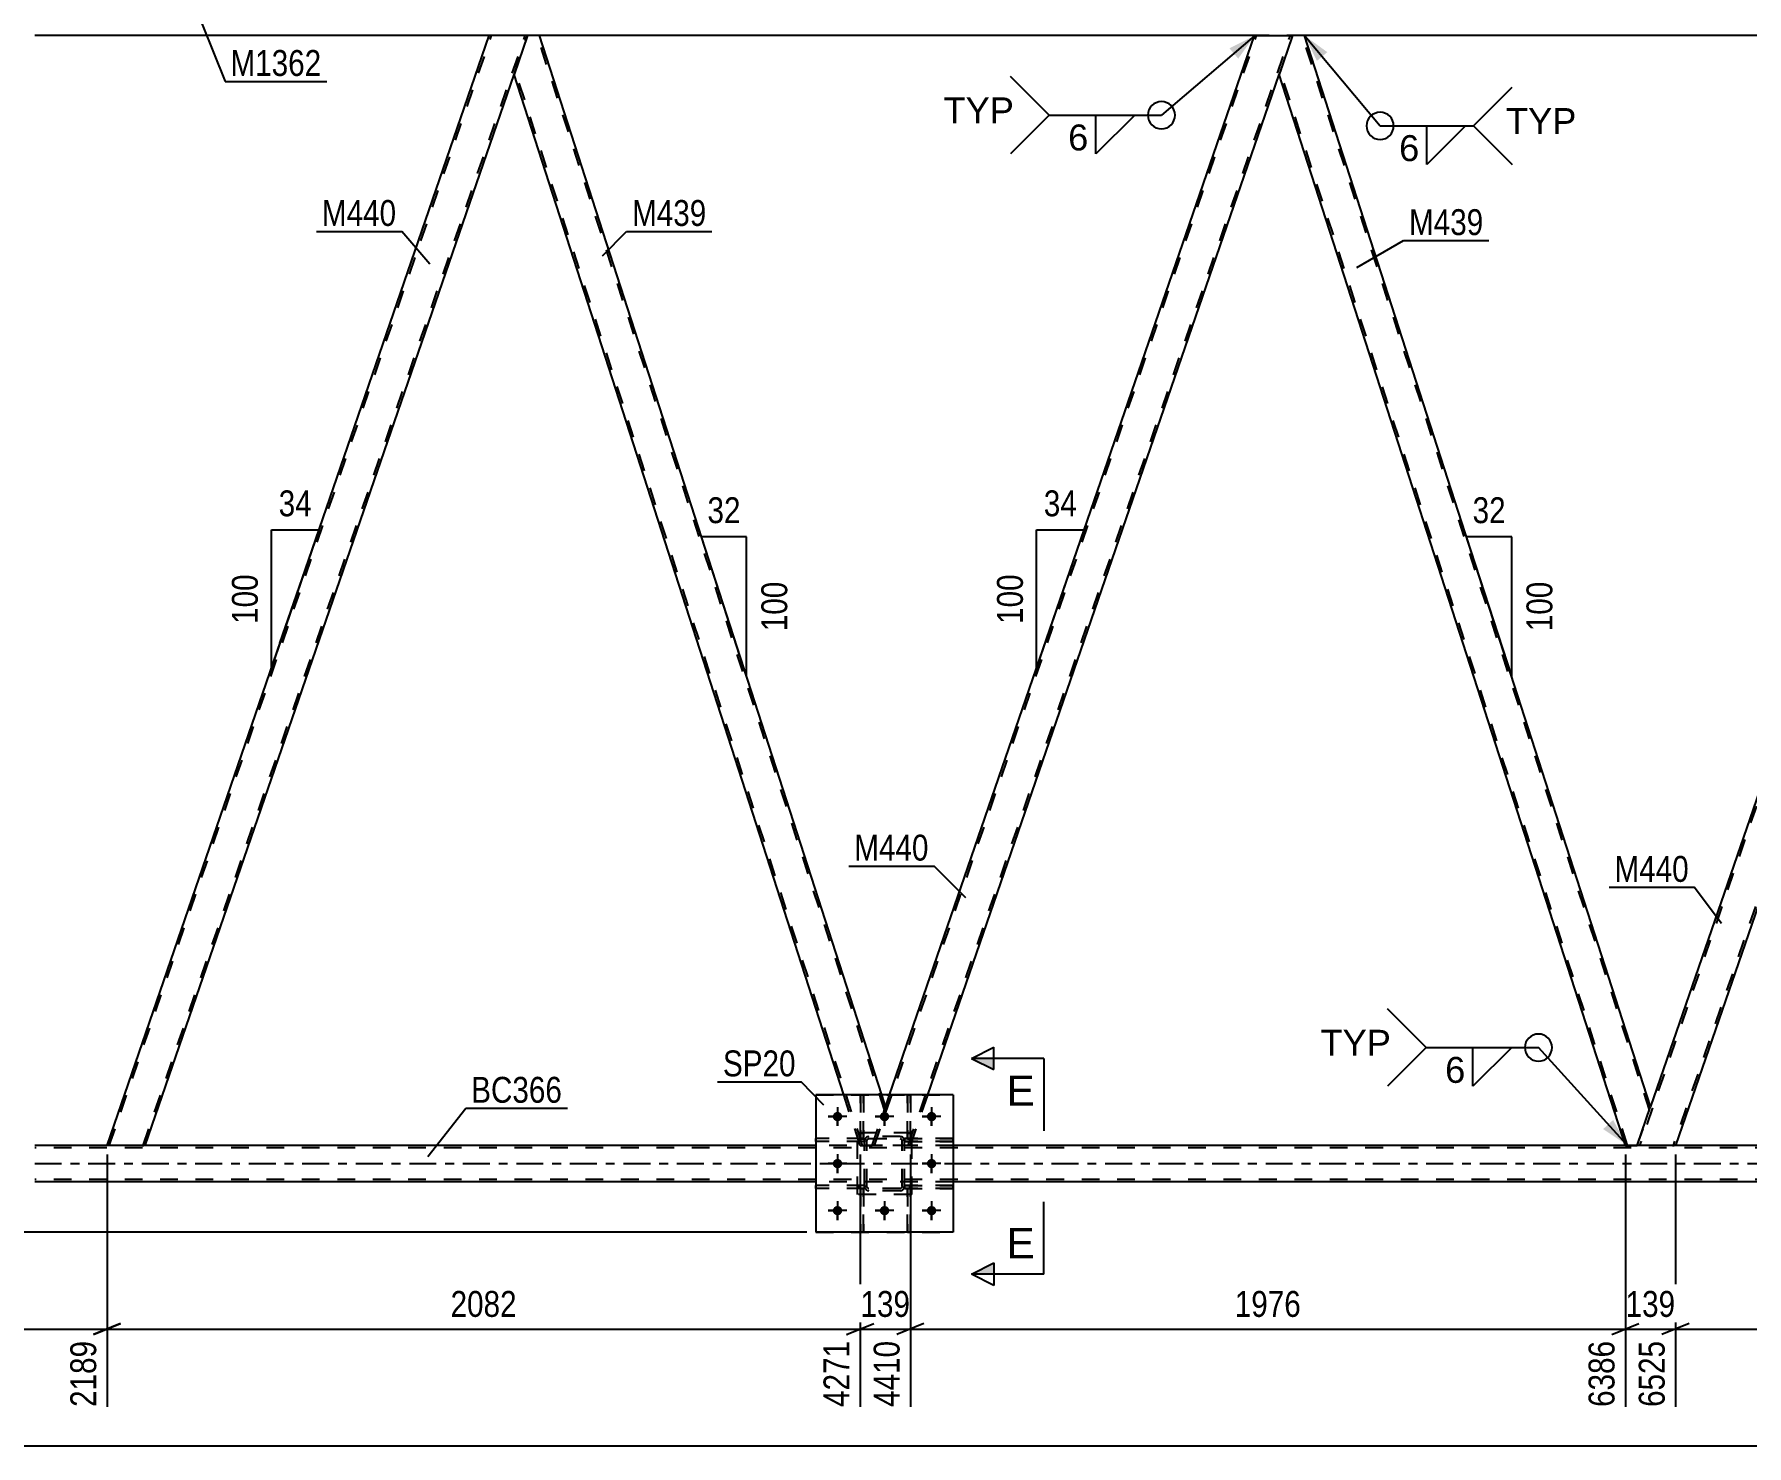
# Model space of a CAD drawing. Header units: millimetres. Extents: x 0 to 841, y 0 to 594.
# Drawn here: x 100.9 to 290.3, y 285.2 to 441.3 of the extents above; entities that cross this region are included whole.
import ezdxf

# ---------------------------------------------------------------- set-up
doc = ezdxf.new("R2010")
doc.units = ezdxf.units.MM
doc.linetypes.add('DXK_LINE_DOT2', pattern=[3.9198, 1.9599, -1.9599])
doc.linetypes.add('DXK_LINE_DOT3', pattern=[5.9187, 2.979, -0.9799, 0.9799, -0.9799])
doc.styles.add('Arial', font='ARIAL.TTF', dxfattribs={"height": 0.2})
doc.styles.add('Arial Narrow', font='ARIALN.TTF', dxfattribs={"height": 0.2})

# ---------------------------------------------------------------- blocks, each defined once
blk = doc.blocks.new('Part-122573538-3259 - 3249')
at = {"color": 7, "linetype": 'DXK_LINE_DOT2'}
for p, q in [((197.14, 318.86), (197.14, 319.18)), ((197.14, 319.18), (202.54, 319.18)), ((202.54, 318.86), (197.14, 318.86)), ((197.74, 318.86), (197.74, 319.18)), ((202.54, 319.18), (202.54, 318.86))]:
    blk.add_line(p, q, dxfattribs=at)
blk = doc.blocks.new('Part-122573538-3379 - 3249')
at = {"color": 7, "linetype": 'DXK_LINE_DOT2'}
for p, q in [((197.49, 319.17), (197.49, 324.02)), ((197.49, 324.02), (197.81, 324.02)), ((197.81, 324.02), (197.81, 319.17)), ((197.49, 319.77), (197.81, 319.77)), ((197.81, 319.17), (197.49, 319.17))]:
    blk.add_line(p, q, dxfattribs=at)
blk = doc.blocks.new('Part-122573538-3252 - 3249')
at = {"color": 7, "linetype": 'DXK_LINE_DOT2'}
for p, q in [((197.14, 313.66), (197.14, 313.98)), ((197.14, 313.98), (202.54, 313.98)), ((202.54, 313.66), (197.14, 313.66)), ((197.74, 313.66), (197.74, 313.98)), ((202.54, 313.98), (202.54, 313.66))]:
    blk.add_line(p, q, dxfattribs=at)
blk = doc.blocks.new('Part-122573538-3438 - 3249')
at = {"color": 7, "linetype": 'DXK_LINE_DOT2'}
for p, q in [((192.61, 313.65), (192.29, 313.65)), ((192.29, 313.65), (192.29, 308.82)), ((192.29, 313.05), (192.61, 313.05)), ((192.61, 308.82), (192.61, 313.65)), ((192.29, 308.82), (192.61, 308.82))]:
    blk.add_line(p, q, dxfattribs=at)
blk = doc.blocks.new('Part-122573538-3253 - 3249')
at = {"color": 7, "linetype": 'DXK_LINE_DOT2'}
for p, q in [((192.74, 319.18), (187.34, 319.18)), ((187.34, 318.86), (187.34, 319.18)), ((192.74, 318.86), (187.34, 318.86)), ((192.14, 318.86), (192.14, 319.18)), ((192.74, 319.18), (192.74, 318.86))]:
    blk.add_line(p, q, dxfattribs=at)
blk = doc.blocks.new('Part-122573538-3254 - 3249')
at = {"color": 7, "linetype": 'DXK_LINE_DOT2'}
for p, q in [((192.74, 313.98), (187.34, 313.98)), ((187.34, 313.66), (187.34, 313.98)), ((192.74, 313.66), (187.34, 313.66)), ((192.14, 313.66), (192.14, 313.98)), ((192.74, 313.98), (192.74, 313.66))]:
    blk.add_line(p, q, dxfattribs=at)
blk = doc.blocks.new('Part-122573538-3319 - 3249')
at = {"color": 7, "linetype": 'DXK_LINE_DOT2'}
for p, q in [((192.74, 318.94), (192.77, 319.12)), ((192.77, 319.12), (192.74, 318.94)), ((192.74, 313.9), (192.74, 318.94)), ((192.98, 318.94), (193, 319.03)), ((192.98, 313.9), (192.98, 318.94)), ((193, 319.03), (193.05, 319.11)), ((193.03, 319.38), (193.22, 319.42)), ((193.22, 319.42), (193.03, 319.38)), ((193.05, 319.11), (193.13, 319.16)), ((193.13, 319.16), (193.22, 319.18)), ((196.66, 319.42), (193.22, 319.42)), ((193.22, 319.18), (196.66, 319.18)), ((196.66, 319.42), (196.84, 319.38)), ((196.84, 319.38), (196.66, 319.42)), ((196.66, 319.18), (196.75, 319.16)), ((196.75, 319.16), (196.83, 319.11)), ((196.83, 319.11), (196.88, 319.03)), ((196.88, 319.03), (196.9, 318.94)), ((196.9, 313.9), (196.9, 318.94)), ((197.1, 319.12), (197.14, 318.94)), ((197.14, 318.94), (197.1, 319.12)), ((197.14, 313.9), (197.14, 318.94)), ((192.77, 313.71), (192.74, 313.9)), ((192.74, 313.9), (192.77, 313.71)), ((193, 313.8), (192.98, 313.9)), ((193.05, 313.73), (193, 313.8)), ((193.22, 313.42), (193.03, 313.45)), ((193.03, 313.45), (193.22, 313.42)), ((193.13, 313.67), (193.05, 313.73)), ((193.22, 313.66), (193.13, 313.67)), ((196.66, 313.66), (193.22, 313.66)), ((196.66, 313.42), (193.22, 313.42)), ((196.75, 313.67), (196.66, 313.66)), ((196.84, 313.45), (196.66, 313.42)), ((196.66, 313.42), (196.84, 313.45)), ((196.83, 313.73), (196.75, 313.67)), ((196.88, 313.8), (196.83, 313.73)), ((196.9, 313.9), (196.88, 313.8)), ((197.14, 313.9), (197.1, 313.71)), ((197.1, 313.71), (197.14, 313.9))]:
    blk.add_line(p, q, dxfattribs=at)
at = {"color": 7, "linetype": 'DXK_LINE_DOT3'}
blk.add_line((194.94, 316.42), (194.94, 316.42), dxfattribs=at)
at = {"color": 7, "linetype": 'DXK_LINE_DOT2'}
for centre, start, end in [((193.22, 318.94), 112.5057, 157.5057), ((193.22, 318.94), 112.5057, 157.5057), ((196.66, 318.94), 22.5057, 67.5057), ((196.66, 318.94), 22.5057, 67.5057), ((193.22, 313.9), 202.5057, 247.5057), ((193.22, 313.9), 202.5057, 247.5057), ((196.66, 313.9), 292.5057, 337.5057), ((196.66, 313.9), 292.5057, 337.5057)]:
    blk.add_arc(centre, 0.48, start, end, dxfattribs=at)
blk = doc.blocks.new('Part-122573538-3322 - 3249')
at = {"color": 7, "linetype": 'DXK_LINE_DOT2'}
for p, q in [((192.29, 308.82), (192.29, 313.65)), ((192.29, 313.65), (192.61, 313.65)), ((192.29, 313.05), (192.61, 313.05)), ((192.61, 313.65), (192.61, 308.82)), ((192.61, 308.82), (192.29, 308.82))]:
    blk.add_line(p, q, dxfattribs=at)
blk = doc.blocks.new('Part-122573538-3325 - 3249')
at = {"color": 7, "linetype": 'DXK_LINE_DOT2'}
for p, q in [((202.54, 313.98), (197.14, 313.98)), ((197.14, 313.98), (197.14, 313.66)), ((197.14, 313.66), (202.54, 313.66)), ((197.74, 313.66), (197.74, 313.98)), ((202.54, 313.66), (202.54, 313.98))]:
    blk.add_line(p, q, dxfattribs=at)
blk = doc.blocks.new('Part-122573538-3328 - 3249')
at = {"color": 7, "linetype": 'DXK_LINE_DOT2'}
for p, q in [((192.74, 319.18), (187.34, 319.18)), ((187.34, 319.18), (187.34, 318.86)), ((192.74, 318.86), (187.34, 318.86)), ((192.14, 318.86), (192.14, 319.18)), ((192.74, 318.86), (192.74, 319.18))]:
    blk.add_line(p, q, dxfattribs=at)
blk = doc.blocks.new('Part-122573538-3304 - 3249')
at = {"color": 7, "linetype": 'DXK_LINE_DOT2'}
for p, q in [((320.7, 441.2), (278.43, 318.42)), ((324.42, 441.2), (282.15, 318.42)), ((324.68, 441.2), (323.19, 436.88)), ((278.18, 318.42), (279.66, 322.74)), ((282.09, 318.42), (282.26, 318.42))]:
    blk.add_line(p, q, dxfattribs=at)
at = {"color": 2, "linetype": 'Continuous'}
for p, q in [((320.45, 441.2), (279.66, 322.74)), ((324.68, 441.2), (320.45, 441.2)), ((323.19, 436.88), (282.41, 318.42)), ((282.09, 318.42), (278.18, 318.42)), ((282.37, 318.42), (282.09, 318.42)), ((282.41, 318.42), (282.37, 318.42))]:
    blk.add_line(p, q, dxfattribs=at)
blk = doc.blocks.new('Part-122573538-3309 - 3249')
at = {"color": 2, "linetype": 'Continuous'}
for p, q in [((151.23, 441.2), (100.96, 441.2)), ((235.84, 441.2), (156.78, 441.2)), ((320.45, 441.2), (241.39, 441.2))]:
    blk.add_line(p, q, dxfattribs=at)
at = {"color": 7, "linetype": 'DXK_LINE_DOT2'}
for p, q in [((156.78, 441.2), (151.23, 441.2)), ((241.39, 441.2), (235.84, 441.2))]:
    blk.add_line(p, q, dxfattribs=at)
blk = doc.blocks.new('Bolt-122573538-3313 - 3249')
at = {"linetype": 'Continuous'}
for points in [[(190.26, 321.62, -1), (189.22, 321.62, -1)], [(195.46, 321.62, -1), (194.42, 321.62, -1)], [(200.66, 321.62, -1), (199.62, 321.62, -1)], [(190.26, 316.42, -1), (189.22, 316.42, -1)], [(200.66, 316.42, -1), (199.62, 316.42, -1)], [(190.26, 311.22, -1), (189.22, 311.22, -1)], [(195.46, 311.22, -1), (194.42, 311.22, -1)], [(200.66, 311.22, -1), (199.62, 311.22, -1)]]:
    blk.add_hatch(color=1, dxfattribs=at).paths.add_polyline_path(points)
at = {"color": 1, "linetype": 'Continuous'}
for p, q in [((189.74, 322.66), (189.74, 320.58)), ((194.94, 322.66), (194.94, 320.58)), ((200.14, 322.66), (200.14, 320.58)), ((190.78, 321.62), (188.7, 321.62)), ((195.98, 321.62), (193.9, 321.62)), ((201.18, 321.62), (199.1, 321.62)), ((190.78, 316.42), (188.7, 316.42)), ((189.74, 317.46), (189.74, 315.38)), ((201.18, 316.42), (199.1, 316.42)), ((200.14, 317.46), (200.14, 315.38)), ((190.78, 311.22), (188.7, 311.22)), ((189.74, 312.26), (189.74, 310.18)), ((195.98, 311.22), (193.9, 311.22)), ((194.94, 312.26), (194.94, 310.18)), ((201.18, 311.22), (199.1, 311.22)), ((200.14, 312.26), (200.14, 310.18))]:
    blk.add_line(p, q, dxfattribs=at)
blk = doc.blocks.new('Bolt-122573538-3314 - 3249')
at = {"color": 1, "linetype": 'Continuous'}
for p, q in [((189.74, 322.66), (189.74, 321.96)), ((194.94, 322.66), (194.94, 321.96)), ((200.14, 322.66), (200.14, 321.96)), ((188.7, 321.62), (189.39, 321.62)), ((189.74, 320.58), (189.74, 321.27)), ((190.78, 321.62), (190.08, 321.62)), ((193.9, 321.62), (194.59, 321.62)), ((194.94, 320.58), (194.94, 321.27)), ((195.98, 321.62), (195.28, 321.62)), ((199.1, 321.62), (199.79, 321.62)), ((200.14, 320.58), (200.14, 321.27)), ((201.18, 321.62), (200.48, 321.62)), ((188.7, 316.42), (189.39, 316.42)), ((189.74, 317.46), (189.74, 316.76)), ((190.78, 316.42), (190.09, 316.42)), ((199.1, 316.42), (199.79, 316.42)), ((200.14, 317.46), (200.14, 316.76)), ((201.18, 316.42), (200.49, 316.42)), ((189.74, 315.38), (189.74, 316.07)), ((200.14, 315.38), (200.14, 316.07)), ((188.7, 311.22), (189.39, 311.22)), ((189.74, 312.26), (189.74, 311.56)), ((189.74, 310.18), (189.74, 310.87)), ((190.78, 311.22), (190.09, 311.22)), ((193.9, 311.22), (194.59, 311.22)), ((194.94, 312.26), (194.94, 311.56)), ((194.94, 310.18), (194.94, 310.87)), ((195.98, 311.22), (195.29, 311.22)), ((199.1, 311.22), (199.79, 311.22)), ((200.14, 312.26), (200.14, 311.56)), ((200.14, 310.18), (200.14, 310.87)), ((201.18, 311.22), (200.49, 311.22))]:
    blk.add_line(p, q, dxfattribs=at)
blk = doc.blocks.new('Part-122573538-3345 - 3249')
at = {"color": 7, "linetype": 'DXK_LINE_DOT2'}
for p, q in [((197.94, 319.82), (191.94, 319.82)), ((191.94, 313.02), (191.94, 319.82)), ((197.94, 313.02), (197.94, 319.82)), ((197.94, 313.02), (191.94, 313.02))]:
    blk.add_line(p, q, dxfattribs=at)
blk = doc.blocks.new('Part-122573538-3349 - 3249')
at = {"color": 7, "linetype": 'DXK_LINE_DOT2'}
for p, q in [((202.54, 319.18), (197.14, 319.18)), ((197.14, 319.18), (197.14, 318.86)), ((197.14, 318.86), (202.54, 318.86)), ((197.74, 318.86), (197.74, 319.18)), ((202.54, 318.86), (202.54, 319.18))]:
    blk.add_line(p, q, dxfattribs=at)
blk = doc.blocks.new('Part-122573538-3371 - 3249')
at = {"color": 7, "linetype": 'DXK_LINE_DOT2'}
for p, q in [((192.74, 313.98), (187.34, 313.98)), ((187.34, 313.98), (187.34, 313.66)), ((192.74, 313.66), (187.34, 313.66)), ((192.14, 313.66), (192.14, 313.98)), ((192.74, 313.66), (192.74, 313.98))]:
    blk.add_line(p, q, dxfattribs=at)
blk = doc.blocks.new('Part-122573538-3376 - 3249')
at = {"color": 2, "linetype": 'Continuous'}
for p, q in [((202.54, 324.02), (187.34, 324.02)), ((187.34, 324.02), (187.34, 308.82)), ((202.54, 324.02), (202.54, 308.82)), ((202.54, 308.82), (187.34, 308.82))]:
    blk.add_line(p, q, dxfattribs=at)
blk = doc.blocks.new('Part-122573538-3402 - 3249')
at = {"color": 7, "linetype": 'DXK_LINE_DOT2'}
for p, q in [((192.29, 319.17), (192.29, 324.02)), ((192.29, 324.02), (192.61, 324.02)), ((192.61, 324.02), (192.61, 319.17)), ((192.29, 319.77), (192.61, 319.77)), ((192.61, 319.17), (192.29, 319.17))]:
    blk.add_line(p, q, dxfattribs=at)
blk = doc.blocks.new('Part-122573538-3415 - 3249')
at = {"color": 2, "linetype": 'Continuous'}
for p, q in [((108.96, 318.42), (100.96, 318.42)), ((187.34, 318.42), (113.19, 318.42)), ((276.86, 318.42), (202.54, 318.42)), ((356.55, 318.42), (282.41, 318.42)), ((187.34, 314.42), (100.96, 314.42)), ((356.56, 314.42), (202.54, 314.42))]:
    blk.add_line(p, q, dxfattribs=at)
at = {"color": 7, "linetype": 'DXK_LINE_DOT2'}
for p, q in [((755.72, 318.18), (100.96, 318.18)), ((113.19, 318.42), (108.96, 318.42)), ((202.54, 318.42), (187.34, 318.42)), ((282.41, 318.42), (276.86, 318.42)), ((755.72, 314.66), (100.96, 314.66)), ((202.54, 314.42), (187.34, 314.42))]:
    blk.add_line(p, q, dxfattribs=at)
at = {"color": 7, "linetype": 'DXK_LINE_DOT3'}
blk.add_line((100.96, 316.42), (755.72, 316.42), dxfattribs=at)
blk = doc.blocks.new('Part-122573538-3437 - 3249')
at = {"color": 7, "linetype": 'DXK_LINE_DOT2'}
for p, q in [((197.81, 313.65), (197.49, 313.65)), ((197.49, 313.65), (197.49, 308.82)), ((197.49, 313.05), (197.81, 313.05)), ((197.81, 308.82), (197.81, 313.65)), ((197.49, 308.82), (197.81, 308.82))]:
    blk.add_line(p, q, dxfattribs=at)
blk = doc.blocks.new('Part-122573538-3455 - 3249')
at = {"color": 7, "linetype": 'DXK_LINE_DOT2'}
for p, q in [((197.49, 308.82), (197.49, 313.65)), ((197.49, 313.65), (197.81, 313.65)), ((197.49, 313.05), (197.81, 313.05)), ((197.81, 313.65), (197.81, 308.82)), ((197.81, 308.82), (197.49, 308.82))]:
    blk.add_line(p, q, dxfattribs=at)
blk = doc.blocks.new('Part-122573538-3457 - 3249')
at = {"color": 7, "linetype": 'DXK_LINE_DOT2'}
for p, q in [((197.49, 324.02), (197.49, 319.17)), ((197.81, 324.02), (197.49, 324.02)), ((197.81, 319.17), (197.81, 324.02)), ((197.49, 319.77), (197.81, 319.77)), ((197.49, 319.17), (197.81, 319.17))]:
    blk.add_line(p, q, dxfattribs=at)
blk = doc.blocks.new('Part-122573538-3458 - 3249')
at = {"color": 7, "linetype": 'DXK_LINE_DOT2'}
for p, q in [((192.29, 324.02), (192.29, 319.17)), ((192.61, 324.02), (192.29, 324.02)), ((192.61, 319.17), (192.61, 324.02)), ((192.29, 319.77), (192.61, 319.77)), ((192.29, 319.17), (192.61, 319.17))]:
    blk.add_line(p, q, dxfattribs=at)
blk = doc.blocks.new('Part-122573538-3460 - 3249')
at = {"color": 7, "linetype": 'DXK_LINE_DOT2'}
for p, q in [((187.34, 324.02), (202.54, 324.02)), ((187.34, 324.02), (187.34, 308.82)), ((202.54, 324.02), (202.54, 308.82)), ((187.34, 308.82), (202.54, 308.82))]:
    blk.add_line(p, q, dxfattribs=at)
blk = doc.blocks.new('Part-122573538-3466 - 3249')
at = {"color": 7, "linetype": 'DXK_LINE_DOT2'}
for p, q in [((193.82, 318.42), (236.09, 441.2)), ((197.55, 318.42), (239.82, 441.2)), ((240.07, 441.2), (238.58, 436.88)), ((193.57, 318.42), (195.5, 324.02)), ((197.8, 318.42), (199.73, 324.02)), ((197.8, 318.42), (193.57, 318.42))]:
    blk.add_line(p, q, dxfattribs=at)
at = {"color": 2, "linetype": 'Continuous'}
for p, q in [((195.5, 324.02), (235.84, 441.2)), ((235.84, 441.2), (240.07, 441.2)), ((199.73, 324.02), (238.58, 436.88))]:
    blk.add_line(p, q, dxfattribs=at)
blk = doc.blocks.new('Part-122573538-3509 - 3249')
at = {"color": 2, "linetype": 'Continuous'}
for p, q in [((155.46, 441.2), (153.97, 436.88)), ((156.78, 441.2), (155.46, 441.2)), ((194.64, 324.02), (156.78, 441.2)), ((190.44, 324.02), (153.97, 436.88))]:
    blk.add_line(p, q, dxfattribs=at)
at = {"color": 7, "linetype": 'DXK_LINE_DOT2'}
for p, q in [((194.93, 322.36), (156.53, 441.2)), ((192.5, 318.42), (154.11, 437.26)), ((192.25, 318.42), (190.44, 324.02)), ((195.06, 322.74), (194.64, 324.02)), ((193.57, 318.42), (195.06, 322.74)), ((192.25, 318.42), (193.57, 318.42))]:
    blk.add_line(p, q, dxfattribs=at)
blk = doc.blocks.new('Part-122573538-3514 - 3249')
at = {"color": 2, "linetype": 'Continuous'}
for p, q in [((108.96, 318.42), (151.23, 441.2)), ((155.46, 441.2), (151.23, 441.2)), ((113.19, 318.42), (153.97, 436.88)), ((112.88, 318.42), (108.96, 318.42)), ((113.15, 318.42), (112.88, 318.42)), ((113.19, 318.42), (113.15, 318.42))]:
    blk.add_line(p, q, dxfattribs=at)
at = {"color": 7, "linetype": 'DXK_LINE_DOT2'}
for p, q in [((109.21, 318.42), (151.49, 441.2)), ((112.94, 318.42), (155.21, 441.2)), ((153.97, 436.88), (155.46, 441.2)), ((112.88, 318.42), (113.04, 318.42))]:
    blk.add_line(p, q, dxfattribs=at)
blk = doc.blocks.new('Part-122573538-3560 - 3249')
at = {"color": 2, "linetype": 'Continuous'}
for p, q in [((240.07, 441.2), (238.58, 436.88)), ((241.39, 441.2), (240.07, 441.2)), ((279.66, 322.74), (241.39, 441.2)), ((276.86, 318.42), (238.58, 436.88)), ((278.18, 318.42), (279.66, 322.74)), ((276.86, 318.42), (278.18, 318.42))]:
    blk.add_line(p, q, dxfattribs=at)
at = {"color": 7, "linetype": 'DXK_LINE_DOT2'}
for p, q in [((279.53, 322.36), (241.14, 441.2)), ((277.11, 318.42), (238.71, 437.26))]:
    blk.add_line(p, q, dxfattribs=at)
blk = doc.blocks.new('Part-122573538-3566 - 3249')
at = {"color": 7, "linetype": 'DXK_LINE_DOT2'}
for p, q in [((197.94, 319.82), (191.94, 319.82)), ((191.94, 313.02), (191.94, 319.82)), ((197.94, 313.02), (197.94, 319.82)), ((197.94, 313.02), (191.94, 313.02))]:
    blk.add_line(p, q, dxfattribs=at)
blk = doc.blocks.new('Part-122573538-3567 - 3249')
at = {"color": 7, "linetype": 'DXK_LINE_DOT2'}
for p, q in [((192.74, 318.94), (192.77, 319.12)), ((192.77, 319.12), (192.74, 318.94)), ((192.74, 313.9), (192.74, 318.94)), ((192.98, 318.94), (193, 319.03)), ((192.98, 313.9), (192.98, 318.94)), ((193, 319.03), (193.05, 319.11)), ((193.03, 319.38), (193.22, 319.42)), ((193.22, 319.42), (193.03, 319.38)), ((193.05, 319.11), (193.13, 319.16)), ((193.13, 319.16), (193.22, 319.18)), ((196.66, 319.42), (193.22, 319.42)), ((193.22, 319.18), (196.66, 319.18)), ((196.66, 319.42), (196.84, 319.38)), ((196.84, 319.38), (196.66, 319.42)), ((196.66, 319.18), (196.75, 319.16)), ((196.75, 319.16), (196.83, 319.11)), ((196.83, 319.11), (196.88, 319.03)), ((196.88, 319.03), (196.9, 318.94)), ((196.9, 313.9), (196.9, 318.94)), ((197.1, 319.12), (197.14, 318.94)), ((197.14, 318.94), (197.1, 319.12)), ((197.14, 313.9), (197.14, 318.94)), ((192.77, 313.71), (192.74, 313.9)), ((192.74, 313.9), (192.77, 313.71)), ((193, 313.8), (192.98, 313.9)), ((193.05, 313.73), (193, 313.8)), ((193.22, 313.42), (193.03, 313.45)), ((193.03, 313.45), (193.22, 313.42)), ((193.13, 313.67), (193.05, 313.73)), ((193.22, 313.66), (193.13, 313.67)), ((196.66, 313.66), (193.22, 313.66)), ((196.66, 313.42), (193.22, 313.42)), ((196.75, 313.67), (196.66, 313.66)), ((196.84, 313.45), (196.66, 313.42)), ((196.66, 313.42), (196.84, 313.45)), ((196.83, 313.73), (196.75, 313.67)), ((196.88, 313.8), (196.83, 313.73)), ((196.9, 313.9), (196.88, 313.8)), ((197.14, 313.9), (197.1, 313.71)), ((197.1, 313.71), (197.14, 313.9))]:
    blk.add_line(p, q, dxfattribs=at)
at = {"color": 7, "linetype": 'DXK_LINE_DOT3'}
blk.add_line((194.94, 316.42), (194.94, 316.42), dxfattribs=at)
at = {"color": 7, "linetype": 'DXK_LINE_DOT2'}
for centre, start, end in [((193.22, 318.94), 112.5057, 157.5057), ((193.22, 318.94), 112.5057, 157.5057), ((196.66, 318.94), 22.5057, 67.5057), ((196.66, 318.94), 22.5057, 67.5057), ((193.22, 313.9), 202.5057, 247.5057), ((193.22, 313.9), 202.5057, 247.5057), ((196.66, 313.9), 292.5057, 337.5057), ((196.66, 313.9), 292.5057, 337.5057)]:
    blk.add_arc(centre, 0.48, start, end, dxfattribs=at)
blk = doc.blocks.new('StraightDimension-122573538-9643 - 3249')
at = {"color": 7, "linetype": 'Continuous'}
blk.add_line((67, 285.22), (795.91, 285.22), dxfattribs=at)
blk = doc.blocks.new('StraightDimension-122573538-4524 - 3249')
at = {"color": 7, "linetype": 'Continuous'}
for p, q in [((108.96, 317.42), (108.96, 289.51)), ((67.64, 313.42), (67.64, 295)), ((69.14, 298.72), (66.14, 297.52)), ((67.64, 298.12), (108.96, 298.12)), ((107.46, 297.52), (110.46, 298.72))]:
    blk.add_line(p, q, dxfattribs=at)
at = {"color": 0}
blk.add_wipeout([(92.56, 298.87), (92.56, 303.07), (84.05, 303.07), (84.05, 298.87)], dxfattribs=at)
at = {"color": 0, "linetype": 'Continuous'}
for points in [[(67.04, 297.42), (62.84, 297.42), (62.84, 294.4), (67.04, 294.4)], [(108.36, 297.42), (104.16, 297.42), (104.16, 288.91), (108.36, 288.91)]]:
    blk.add_wipeout(points, dxfattribs=at)
at = {"color": 3, "style": 'Arial Narrow'}
blk.add_text('2189', height=2.863, dxfattribs=at).set_placement((84.65, 299.47))
at = {"color": 3, "linetype": 'Continuous', "style": 'Arial Narrow'}
for s, height, p in [('0', 2.86, (66.44, 295)), ('2189', 2.863, (107.76, 289.51))]:
    blk.add_text(s, height=height, rotation=90.0002, dxfattribs=at).set_placement(p)
blk = doc.blocks.new('StraightDimension-122573538-4534 - 3249')
at = {"color": 7, "linetype": 'Continuous'}
for p, q in [((282.41, 317.42), (282.41, 289.51)), ((361.46, 317.42), (361.46, 289.51)), ((283.91, 298.72), (280.91, 297.52)), ((282.41, 298.12), (361.46, 298.12)), ((359.96, 297.52), (362.96, 298.72))]:
    blk.add_line(p, q, dxfattribs=at)
at = {"color": 0}
blk.add_wipeout([(326.19, 298.87), (326.19, 303.07), (317.68, 303.07), (317.68, 298.87)], dxfattribs=at)
at = {"color": 0, "linetype": 'Continuous'}
blk.add_wipeout([(360.86, 297.42), (356.66, 297.42), (356.66, 288.91), (360.86, 288.91)], dxfattribs=at)
at = {"color": 3, "style": 'Arial Narrow'}
blk.add_text('1976', height=2.863, dxfattribs=at).set_placement((318.28, 299.47))
at = {"color": 3, "linetype": 'Continuous', "style": 'Arial Narrow'}
blk.add_text('8501', height=2.863, rotation=90.0002, dxfattribs=at).set_placement((360.26, 289.51))
blk = doc.blocks.new('StraightDimension-122573538-4506 - 3249')
at = {"color": 7, "linetype": 'Continuous'}
for p, q in [((108.96, 317.42), (108.96, 289.51)), ((192.25, 317.42), (192.25, 289.51)), ((110.46, 298.72), (107.46, 297.52)), ((108.96, 298.12), (192.25, 298.12)), ((190.75, 297.52), (193.75, 298.72))]:
    blk.add_line(p, q, dxfattribs=at)
at = {"color": 0}
blk.add_wipeout([(154.86, 298.87), (154.86, 303.07), (146.35, 303.07), (146.35, 298.87)], dxfattribs=at)
at = {"color": 0, "linetype": 'Continuous'}
blk.add_wipeout([(191.65, 297.42), (187.45, 297.42), (187.45, 288.91), (191.65, 288.91)], dxfattribs=at)
at = {"color": 3, "style": 'Arial Narrow'}
blk.add_text('2082', height=2.863, dxfattribs=at).set_placement((146.95, 299.47))
at = {"color": 3, "linetype": 'Continuous', "style": 'Arial Narrow'}
blk.add_text('4271', height=2.863, rotation=90.0002, dxfattribs=at).set_placement((191.05, 289.51))
blk = doc.blocks.new('AngleDimension-122573538-4365 - 3249')
at = {"color": 7, "linetype": 'Continuous'}
for p, q in [((211.74, 386.51), (217.01, 386.51)), ((211.74, 371.19), (217.01, 386.51)), ((211.74, 371.19), (211.74, 386.51)), ((212.69, 373.96), (217.01, 386.51))]:
    blk.add_line(p, q, dxfattribs=at)
at = {"color": 0}
for points in [[(216.8, 387.41), (216.8, 391.61), (211.95, 391.61), (211.95, 387.41)], [(210.84, 382.19), (206.64, 382.19), (206.64, 375.51), (210.84, 375.51)]]:
    blk.add_wipeout(points, dxfattribs=at)
at = {"color": 3, "style": 'Arial Narrow'}
blk.add_text('34', height=2.863, dxfattribs=at).set_placement((212.55, 388.01))
blk.add_text('100', height=2.863, rotation=90.0002, dxfattribs=at).set_placement((210.24, 376.11))
blk = doc.blocks.new('StraightDimension-122573538-4431 - 3249')
at = {"color": 7, "linetype": 'Continuous'}
for p, q in [((42.81, 452.5), (41.61, 455.5)), ((87.86, 454), (39.36, 454)), ((42.21, 308.82), (42.21, 454)), ((186.34, 308.82), (39.36, 308.82)), ((41.61, 310.32), (42.81, 307.32))]:
    blk.add_line(p, q, dxfattribs=at)
at = {"color": 0}
blk.add_wipeout([(41.46, 385.66), (37.26, 385.66), (37.26, 377.15), (41.46, 377.15)], dxfattribs=at)
at = {"color": 3, "style": 'Arial Narrow'}
blk.add_text('3630', height=2.863, rotation=90.0002, dxfattribs=at).set_placement((40.86, 377.75))
blk = doc.blocks.new('AngleDimension-122573538-3976 - 3249')
at = {"color": 7, "linetype": 'Continuous'}
for p, q in [((178.95, 372.59), (174.7, 385.75)), ((179.68, 385.75), (174.7, 385.75)), ((179.68, 370.34), (174.7, 385.75)), ((179.68, 370.34), (179.68, 385.75))]:
    blk.add_line(p, q, dxfattribs=at)
at = {"color": 0}
for points in [[(179.62, 386.65), (179.62, 390.85), (174.76, 390.85), (174.76, 386.65)], [(184.78, 381.39), (180.58, 381.39), (180.58, 374.7), (184.78, 374.7)]]:
    blk.add_wipeout(points, dxfattribs=at)
at = {"color": 3, "style": 'Arial Narrow'}
blk.add_text('32', height=2.863, dxfattribs=at).set_placement((175.36, 387.25))
blk.add_text('100', height=2.863, rotation=90.0002, dxfattribs=at).set_placement((184.18, 375.3))
blk = doc.blocks.new('StraightDimension-122573538-4591 - 3249')
at = {"color": 7, "linetype": 'Continuous'}
for p, q in [((192.25, 317.42), (192.25, 289.51)), ((197.8, 317.42), (197.8, 289.51)), ((190.75, 297.52), (193.75, 298.72)), ((192.25, 298.12), (197.8, 298.12)), ((199.3, 298.72), (196.3, 297.52))]:
    blk.add_line(p, q, dxfattribs=at)
at = {"color": 0}
blk.add_wipeout([(198.37, 298.87), (198.37, 303.07), (191.68, 303.07), (191.68, 298.87)], dxfattribs=at)
at = {"color": 0, "linetype": 'Continuous'}
blk.add_wipeout([(197.2, 297.42), (193, 297.42), (193, 288.91), (197.2, 288.91)], dxfattribs=at)
at = {"color": 3, "style": 'Arial Narrow'}
blk.add_text('139', height=2.863, dxfattribs=at).set_placement((192.28, 299.47))
at = {"color": 3, "linetype": 'Continuous', "style": 'Arial Narrow'}
blk.add_text('4410', height=2.863, rotation=90.0002, dxfattribs=at).set_placement((196.6, 289.51))
blk = doc.blocks.new('AngleDimension-122573538-4379 - 3249')
at = {"color": 7, "linetype": 'Continuous'}
for p, q in [((263.56, 372.59), (259.31, 385.75)), ((264.29, 385.75), (259.31, 385.75)), ((264.29, 370.34), (259.31, 385.75)), ((264.29, 370.34), (264.29, 385.75))]:
    blk.add_line(p, q, dxfattribs=at)
at = {"color": 0}
for points in [[(264.22, 386.65), (264.22, 390.85), (259.37, 390.85), (259.37, 386.65)], [(269.39, 381.39), (265.19, 381.39), (265.19, 374.7), (269.39, 374.7)]]:
    blk.add_wipeout(points, dxfattribs=at)
at = {"color": 3, "style": 'Arial Narrow'}
blk.add_text('32', height=2.863, dxfattribs=at).set_placement((259.97, 387.25))
blk.add_text('100', height=2.863, rotation=90.0002, dxfattribs=at).set_placement((268.79, 375.3))
blk = doc.blocks.new('AngleDimension-122573538-4393 - 3249')
at = {"color": 7, "linetype": 'Continuous'}
for p, q in [((127.13, 386.51), (132.4, 386.51)), ((127.13, 371.19), (132.4, 386.51)), ((127.13, 371.19), (127.13, 386.51)), ((128.08, 373.96), (132.4, 386.51))]:
    blk.add_line(p, q, dxfattribs=at)
at = {"color": 0}
for points in [[(132.19, 387.41), (132.19, 391.61), (127.34, 391.61), (127.34, 387.41)], [(126.23, 382.19), (122.03, 382.19), (122.03, 375.51), (126.23, 375.51)]]:
    blk.add_wipeout(points, dxfattribs=at)
at = {"color": 3, "style": 'Arial Narrow'}
blk.add_text('34', height=2.863, dxfattribs=at).set_placement((127.94, 388.01))
blk.add_text('100', height=2.863, rotation=90.0002, dxfattribs=at).set_placement((125.63, 376.11))
blk = doc.blocks.new('StraightDimension-122573538-4610 - 3249')
at = {"color": 7, "linetype": 'Continuous'}
for p, q in [((276.86, 317.42), (276.86, 289.51)), ((282.41, 317.42), (282.41, 289.51)), ((275.36, 297.52), (278.36, 298.72)), ((276.86, 298.12), (282.41, 298.12)), ((283.91, 298.72), (280.91, 297.52))]:
    blk.add_line(p, q, dxfattribs=at)
at = {"color": 0}
blk.add_wipeout([(282.97, 298.87), (282.97, 303.07), (276.29, 303.07), (276.29, 298.87)], dxfattribs=at)
at = {"color": 0, "linetype": 'Continuous'}
blk.add_wipeout([(281.81, 297.42), (277.61, 297.42), (277.61, 288.91), (281.81, 288.91)], dxfattribs=at)
at = {"color": 3, "style": 'Arial Narrow'}
blk.add_text('139', height=2.863, dxfattribs=at).set_placement((276.89, 299.47))
at = {"color": 3, "linetype": 'Continuous', "style": 'Arial Narrow'}
blk.add_text('6525', height=2.863, rotation=90.0002, dxfattribs=at).set_placement((281.21, 289.51))
blk = doc.blocks.new('StraightDimension-122573538-4629 - 3249')
at = {"color": 7, "linetype": 'Continuous'}
for p, q in [((197.8, 317.42), (197.8, 289.51)), ((276.86, 317.42), (276.86, 289.51)), ((199.3, 298.72), (196.3, 297.52)), ((197.8, 298.12), (276.86, 298.12)), ((275.36, 297.52), (278.36, 298.72))]:
    blk.add_line(p, q, dxfattribs=at)
at = {"color": 0}
blk.add_wipeout([(241.58, 298.87), (241.58, 303.07), (233.07, 303.07), (233.07, 298.87)], dxfattribs=at)
at = {"color": 0, "linetype": 'Continuous'}
blk.add_wipeout([(276.26, 297.42), (272.06, 297.42), (272.06, 288.91), (276.26, 288.91)], dxfattribs=at)
at = {"color": 3, "style": 'Arial Narrow'}
blk.add_text('1976', height=2.863, dxfattribs=at).set_placement((233.67, 299.47))
at = {"color": 3, "linetype": 'Continuous', "style": 'Arial Narrow'}
blk.add_text('6386', height=2.863, rotation=90.0002, dxfattribs=at).set_placement((275.66, 289.51))
blk = doc.blocks.new('Mark-122573538-3300 - 3249')
at = {"color": 0}
blk.add_wipeout([(283.88, 347.58), (283.88, 350.58), (275.66, 350.58), (275.66, 347.58)], dxfattribs=at)
blk.add_wipeout([(283.88, 347.58), (283.88, 350.58), (275.66, 350.58), (275.66, 347.58)], dxfattribs=at)
at = {"color": 30, "linetype": 'Continuous'}
for p in [(275.06, 346.98), (287.49, 342.99)]:
    blk.add_line(p, (284.48, 346.98), dxfattribs=at)
at = {"color": 3, "style": 'Arial Narrow'}
blk.add_text('M440', height=2.863, dxfattribs=at).set_placement((275.66, 347.58))
blk = doc.blocks.new('Mark-122573538-3372 - 3249')
at = {"color": 0}
blk.add_wipeout([(185.11, 326.07), (185.11, 329.07), (177.07, 329.07), (177.07, 326.07)], dxfattribs=at)
blk.add_wipeout([(185.11, 326.07), (185.11, 329.07), (177.07, 329.07), (177.07, 326.07)], dxfattribs=at)
at = {"color": 30, "linetype": 'Continuous'}
for p in [(176.47, 325.47), (188.22, 322.89)]:
    blk.add_line(p, (185.71, 325.47), dxfattribs=at)
at = {"color": 3, "style": 'Arial Narrow'}
blk.add_text('SP20', height=2.863, dxfattribs=at).set_placement((177.07, 326.07))
blk = doc.blocks.new('Mark-122573538-3411 - 3249')
at = {"color": 0}
blk.add_wipeout([(159.28, 323.15), (159.28, 326.15), (149.23, 326.15), (149.23, 323.15)], dxfattribs=at)
blk.add_wipeout([(159.28, 323.15), (159.28, 326.15), (149.23, 326.15), (149.23, 323.15)], dxfattribs=at)
at = {"color": 30, "linetype": 'Continuous'}
for p, q in [((144.43, 317.19), (148.63, 322.55)), ((148.63, 322.55), (159.88, 322.55))]:
    blk.add_line(p, q, dxfattribs=at)
at = {"color": 3, "style": 'Arial Narrow'}
blk.add_text('BC366', height=2.863, dxfattribs=at).set_placement((149.23, 323.15))
blk = doc.blocks.new('Mark-122573538-3462 - 3249')
at = {"color": 0}
blk.add_wipeout([(199.81, 349.93), (199.81, 352.93), (191.59, 352.93), (191.59, 349.93)], dxfattribs=at)
blk.add_wipeout([(199.81, 349.93), (199.81, 352.93), (191.59, 352.93), (191.59, 349.93)], dxfattribs=at)
at = {"color": 30, "linetype": 'Continuous'}
for p in [(190.99, 349.33), (203.94, 345.8)]:
    blk.add_line(p, (200.41, 349.33), dxfattribs=at)
at = {"color": 3, "style": 'Arial Narrow'}
blk.add_text('M440', height=2.863, dxfattribs=at).set_placement((191.59, 349.93))
blk = doc.blocks.new('Mark-122573538-3505 - 3249')
at = {"color": 0}
blk.add_wipeout([(175.25, 420.12), (175.25, 423.12), (167.02, 423.12), (167.02, 420.12)], dxfattribs=at)
blk.add_wipeout([(175.25, 420.12), (175.25, 423.12), (167.02, 423.12), (167.02, 420.12)], dxfattribs=at)
at = {"color": 30, "linetype": 'Continuous'}
for p, q in [((163.75, 416.8), (166.42, 419.52)), ((166.42, 419.52), (175.85, 419.52))]:
    blk.add_line(p, q, dxfattribs=at)
at = {"color": 3, "style": 'Arial Narrow'}
blk.add_text('M439', height=2.863, dxfattribs=at).set_placement((167.02, 420.12))
blk = doc.blocks.new('Mark-122573538-3510 - 3249')
at = {"color": 0}
blk.add_wipeout([(140.95, 420.12), (140.95, 423.12), (132.72, 423.12), (132.72, 420.12)], dxfattribs=at)
blk.add_wipeout([(140.95, 420.12), (140.95, 423.12), (132.72, 423.12), (132.72, 420.12)], dxfattribs=at)
at = {"color": 30, "linetype": 'Continuous'}
for p in [(132.12, 419.52), (144.64, 415.91)]:
    blk.add_line(p, (141.55, 419.52), dxfattribs=at)
at = {"color": 3, "style": 'Arial Narrow'}
blk.add_text('M440', height=2.863, dxfattribs=at).set_placement((132.72, 420.12))
blk = doc.blocks.new('Mark-122573538-3556 - 3249')
at = {"color": 0}
blk.add_wipeout([(261.17, 419.11), (261.17, 422.11), (252.94, 422.11), (252.94, 419.11)], dxfattribs=at)
blk.add_wipeout([(261.17, 419.11), (261.17, 422.11), (252.94, 422.11), (252.94, 419.11)], dxfattribs=at)
at = {"color": 30, "linetype": 'Continuous'}
for p, q in [((247.15, 415.51), (252.34, 418.51)), ((252.34, 418.51), (261.77, 418.51))]:
    blk.add_line(p, q, dxfattribs=at)
at = {"color": 3, "style": 'Arial Narrow'}
blk.add_text('M439', height=2.863, dxfattribs=at).set_placement((252.94, 419.11))
blk = doc.blocks.new('SectionMark-122573538-4860 - 3249')
at = {"linetype": 'Continuous'}
for points in [[(207.04, 328.06), (207.04, 326.81), (204.54, 328.06)], [(207.04, 305.45), (207.04, 304.2), (204.54, 304.2)]]:
    blk.add_hatch(color=6, dxfattribs=at).paths.add_polyline_path(points)
at = {"color": 6, "linetype": 'Continuous'}
for p, q in [((204.54, 328.06), (207.04, 329.31)), ((212.54, 328.06), (204.54, 328.06)), ((204.54, 328.06), (207.04, 326.81)), ((207.04, 326.81), (207.04, 329.31)), ((212.54, 328.06), (212.54, 320.06)), ((212.54, 304.2), (212.54, 312.2)), ((204.54, 304.2), (207.04, 305.45)), ((207.04, 305.45), (207.04, 302.95)), ((212.54, 304.2), (204.54, 304.2)), ((207.04, 302.95), (204.54, 304.2))]:
    blk.add_line(p, q, dxfattribs=at)
at = {"color": 0, "linetype": 'Continuous'}
for points in [[(211.54, 322.81), (211.54, 326.31), (208.43, 326.31), (208.43, 322.81)], [(211.54, 305.95), (211.54, 309.45), (208.43, 309.45), (208.43, 305.95)]]:
    blk.add_wipeout(points, dxfattribs=at)
at = {"color": 3, "linetype": 'Continuous', "style": 'Arial'}
for p in [(208.43, 322.81), (208.43, 305.95)]:
    blk.add_text('E', height=3.34, dxfattribs=at).set_placement(p)
blk = doc.blocks.new('Mark-122573538-3638 - 3249')
at = {"color": 0}
blk.add_wipeout([(132.66, 436.71), (132.66, 439.71), (122.61, 439.71), (122.61, 436.71)], dxfattribs=at)
blk.add_wipeout([(132.66, 436.71), (132.66, 439.71), (122.61, 439.71), (122.61, 436.71)], dxfattribs=at)
at = {"color": 30, "linetype": 'Continuous'}
for p, q in [((117.93, 446.29), (122.01, 436.11)), ((122.01, 436.11), (133.26, 436.11))]:
    blk.add_line(p, q, dxfattribs=at)
at = {"color": 3, "style": 'Arial Narrow'}
blk.add_text('M1362', height=2.863, dxfattribs=at).set_placement((122.61, 436.71))
blk = doc.blocks.new('WeldMark-122573538-4880 - 3249')
at = {"linetype": 'Continuous'}
blk.add_hatch(color=30, dxfattribs=at).paths.add_polyline_path([(233.08, 439.77), (235.85, 441.15), (234.05, 438.63)])
at = {"color": 30, "linetype": 'Continuous'}
blk.add_line((235.85, 441.15), (225.56, 432.37), dxfattribs=at)
at = {"color": 3, "linetype": 'Continuous'}
for q in [(208.85, 436.65), (208.85, 428.08)]:
    blk.add_line((213.14, 432.37), q, dxfattribs=at)
for start, end in [(90, 270), (270, 90)]:
    blk.add_arc((225.56, 432.37), 1.5, start, end, dxfattribs=at)
at = {"color": 0}
blk.add_wipeout([(217.66, 428.27), (217.66, 431.67), (215.04, 431.67), (215.04, 428.27)], dxfattribs=at)
at = {"color": 30, "linetype": 'Continuous'}
blk.add_line((213.14, 432.37), (225.56, 432.37), dxfattribs=at)
at = {"color": 3, "linetype": 'Continuous'}
for p, q in [((218.32, 432.37), (222.6, 432.37)), ((222.6, 432.37), (218.32, 428.08)), ((218.32, 428.08), (218.32, 432.37))]:
    blk.add_line(p, q, dxfattribs=at)
at = {"color": 3, "style": 'Arial'}
blk.add_text('6', height=2.87, dxfattribs=at).set_placement((215.24, 428.47))
at = {"color": 0, "linetype": 'Continuous'}
blk.add_wipeout([(209.24, 431.47), (209.24, 434.47), (201.46, 434.47), (201.46, 431.47)], dxfattribs=at)
blk.add_wipeout([(209.24, 431.47), (209.24, 434.47), (201.46, 434.47), (201.46, 431.47)], dxfattribs=at)
at = {"color": 3, "linetype": 'Continuous', "style": 'Arial'}
blk.add_text('TYP', height=2.865, dxfattribs=at).set_placement((201.46, 431.47))
blk = doc.blocks.new('WeldMark-122573538-4866 - 3249')
at = {"linetype": 'Continuous'}
blk.add_hatch(color=30, dxfattribs=at).paths.add_polyline_path([(242.75, 438.37), (241.4, 441.16), (243.9, 439.34)])
at = {"color": 30, "linetype": 'Continuous'}
blk.add_line((241.4, 441.16), (249.74, 431.19), dxfattribs=at)
at = {"color": 3, "linetype": 'Continuous'}
for q in [(264.35, 435.47), (264.35, 426.9)]:
    blk.add_line((260.06, 431.19), q, dxfattribs=at)
blk.add_arc((249.74, 431.19), 1.5, 90, 270, dxfattribs=at)
at = {"color": 0}
blk.add_wipeout([(254.26, 427.09), (254.26, 430.49), (251.64, 430.49), (251.64, 427.09)], dxfattribs=at)
at = {"color": 30, "linetype": 'Continuous'}
blk.add_line((249.74, 431.19), (260.06, 431.19), dxfattribs=at)
at = {"color": 3, "linetype": 'Continuous'}
for p, q in [((254.92, 431.19), (259.2, 431.19)), ((259.2, 431.19), (254.92, 426.9)), ((254.92, 426.9), (254.92, 431.19))]:
    blk.add_line(p, q, dxfattribs=at)
blk.add_arc((249.74, 431.19), 1.5, 270, 90, dxfattribs=at)
at = {"color": 3, "style": 'Arial'}
blk.add_text('6', height=2.87, dxfattribs=at).set_placement((251.84, 427.29))
at = {"color": 0, "linetype": 'Continuous'}
blk.add_wipeout([(271.44, 430.29), (271.44, 433.29), (263.66, 433.29), (263.66, 430.29)], dxfattribs=at)
blk.add_wipeout([(271.44, 430.29), (271.44, 433.29), (263.66, 433.29), (263.66, 430.29)], dxfattribs=at)
at = {"color": 3, "linetype": 'Continuous', "style": 'Arial'}
blk.add_text('TYP', height=2.865, dxfattribs=at).set_placement((263.66, 430.29))
blk = doc.blocks.new('WeldMark-122573538-4893 - 3249')
at = {"linetype": 'Continuous'}
blk.add_hatch(color=30, dxfattribs=at).paths.add_polyline_path([(275.51, 321.24), (276.97, 318.52), (274.4, 320.24)])
at = {"color": 3, "linetype": 'Continuous'}
for q in [(250.54, 333.54), (250.54, 324.97)]:
    blk.add_line((254.83, 329.25), q, dxfattribs=at)
at = {"color": 30, "linetype": 'Continuous'}
blk.add_line((276.97, 318.52), (267.25, 329.25), dxfattribs=at)
at = {"color": 3, "linetype": 'Continuous'}
for start, end in [(90, 270), (270, 90)]:
    blk.add_arc((267.25, 329.25), 1.5, start, end, dxfattribs=at)
at = {"color": 0}
blk.add_wipeout([(259.35, 325.15), (259.35, 328.55), (256.73, 328.55), (256.73, 325.15)], dxfattribs=at)
at = {"color": 30, "linetype": 'Continuous'}
blk.add_line((254.83, 329.25), (267.25, 329.25), dxfattribs=at)
at = {"color": 3, "linetype": 'Continuous'}
for p, q in [((260.01, 329.25), (264.29, 329.25)), ((264.29, 329.25), (260.01, 324.97)), ((260.01, 324.97), (260.01, 329.25))]:
    blk.add_line(p, q, dxfattribs=at)
at = {"color": 3, "style": 'Arial'}
blk.add_text('6', height=2.87, dxfattribs=at).set_placement((256.93, 325.35))
at = {"color": 0, "linetype": 'Continuous'}
blk.add_wipeout([(250.93, 328.35), (250.93, 331.35), (243.15, 331.35), (243.15, 328.35)], dxfattribs=at)
blk.add_wipeout([(250.93, 328.35), (250.93, 331.35), (243.15, 331.35), (243.15, 328.35)], dxfattribs=at)
at = {"color": 3, "linetype": 'Continuous', "style": 'Arial'}
blk.add_text('TYP', height=2.865, dxfattribs=at).set_placement((243.15, 328.35))

msp = doc.modelspace()

# ---------------------------------------------------------------- block references
for name in ['Part-122573538-3309 - 3249', 'Part-122573538-3514 - 3249', 'Part-122573538-3509 - 3249', 'Part-122573538-3466 - 3249', 'Part-122573538-3560 - 3249', 'Part-122573538-3304 - 3249', 'Part-122573538-3376 - 3249', 'Part-122573538-3460 - 3249', 'Part-122573538-3402 - 3249', 'Part-122573538-3458 - 3249', 'Part-122573538-3379 - 3249', 'Part-122573538-3457 - 3249', 'Bolt-122573538-3313 - 3249', 'Bolt-122573538-3314 - 3249', 'Part-122573538-3415 - 3249', 'Part-122573538-3253 - 3249', 'Part-122573538-3328 - 3249', 'Part-122573538-3345 - 3249', 'Part-122573538-3566 - 3249', 'Part-122573538-3319 - 3249', 'Part-122573538-3567 - 3249', 'Part-122573538-3259 - 3249', 'Part-122573538-3349 - 3249', 'Part-122573538-3254 - 3249', 'Part-122573538-3371 - 3249', 'Part-122573538-3438 - 3249', 'Part-122573538-3322 - 3249', 'Part-122573538-3252 - 3249', 'Part-122573538-3325 - 3249', 'Part-122573538-3437 - 3249', 'Part-122573538-3455 - 3249']:
    msp.add_blockref(name, (0, 0))

# ---------------------------------------------------------------- next in the draw order: block references
msp.add_blockref('StraightDimension-122573538-9643 - 3249', (0, 0))

# ---------------------------------------------------------------- next in the draw order: block references
for name in ['WeldMark-122573538-4880 - 3249', 'WeldMark-122573538-4866 - 3249', 'Mark-122573538-3556 - 3249', 'AngleDimension-122573538-4365 - 3249', 'AngleDimension-122573538-4379 - 3249', 'Mark-122573538-3462 - 3249', 'Mark-122573538-3300 - 3249', 'WeldMark-122573538-4893 - 3249', 'StraightDimension-122573538-4524 - 3249', 'StraightDimension-122573538-4534 - 3249']:
    msp.add_blockref(name, (0, 0))

# ---------------------------------------------------------------- next in the draw order: block references
for name in ['StraightDimension-122573538-4506 - 3249', 'StraightDimension-122573538-4610 - 3249']:
    msp.add_blockref(name, (0, 0))

# ---------------------------------------------------------------- next in the draw order: block references
for name in ['StraightDimension-122573538-4431 - 3249', 'StraightDimension-122573538-4591 - 3249']:
    msp.add_blockref(name, (0, 0))

# ---------------------------------------------------------------- next in the draw order: block references
for name in ['Mark-122573538-3638 - 3249', 'Mark-122573538-3510 - 3249', 'Mark-122573538-3505 - 3249', 'AngleDimension-122573538-4393 - 3249', 'AngleDimension-122573538-3976 - 3249', 'Mark-122573538-3372 - 3249', 'Mark-122573538-3411 - 3249', 'StraightDimension-122573538-4629 - 3249']:
    msp.add_blockref(name, (0, 0))

# ---------------------------------------------------------------- next in the draw order: block references
msp.add_blockref('SectionMark-122573538-4860 - 3249', (0, 0))

doc.saveas('drawing.dxf')
